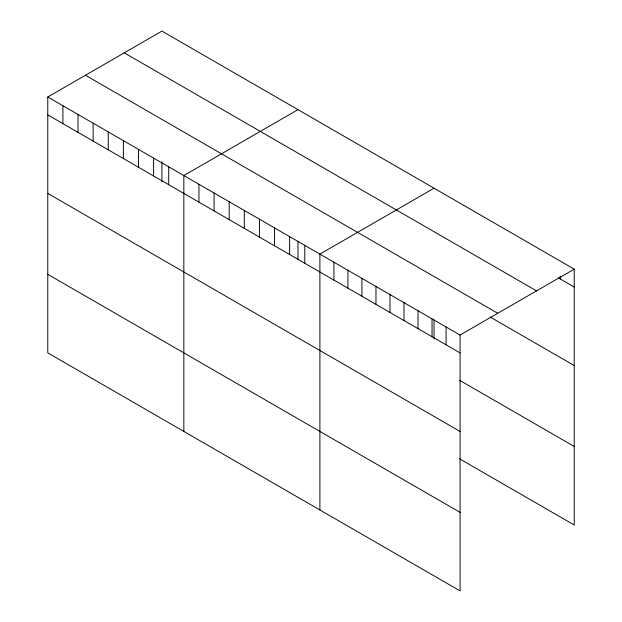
<?xml version="1.0" encoding="UTF-8"?>
<svg xmlns="http://www.w3.org/2000/svg" width="622" height="622" viewBox="0 0 622 622"><rect width="100%" height="100%" fill="white"/><g stroke="black" fill="none" stroke-linecap="round" stroke-linejoin="round"><path stroke-width="0.93" d="M47.777 97.001L460.078 335.04L460.078 590.9L47.777 352.861L47.777 97.001L161.922 31.1L574.223 269.139L574.223 524.999L459.604 458.826M297.985 109.651L183.84 175.552L183.84 431.411M434.039 188.202L319.895 254.103L319.895 509.97M460.078 335.04L574.223 269.139M558.556 277.972L574.223 287.022M124.252 52.847L536.553 290.886M85.447 75.254L497.748 313.294M490.113 316.995L574.223 365.557M47.777 114.883L460.078 352.923M459.604 380.291L574.223 446.464M47.777 193.419L460.078 431.45M47.777 274.325L460.078 512.365M560.204 276.106L560.204 278.928M446.06 326.947L446.06 344.829M434.039 319.84L434.039 338.881M432.041 318.853L432.041 336.735M418.023 310.759L418.023 328.641M404.005 302.665L404.005 320.548M389.986 294.571L389.986 312.454M375.968 286.478L375.968 304.36M361.95 278.384L361.95 296.266M347.931 270.29L347.931 288.173M333.913 262.196L333.913 280.079M304.78 245.379L304.78 263.262M297.985 241.289L297.985 259.374M289.658 236.648L289.658 254.53M274.543 227.924L274.543 245.807M259.428 219.193L259.428 237.075M244.306 210.469L244.306 228.344M229.191 201.738L229.191 219.62M214.069 193.007L214.069 210.889M198.954 184.283L198.954 202.166M168.718 166.828L168.718 184.711M161.922 161.782L161.922 181.772M153.603 158.097L153.603 175.979M138.481 149.366L138.481 167.248M123.366 140.642L123.366 158.524M108.251 131.911L108.251 149.793M93.129 123.187L93.129 141.07M78.014 114.456L78.014 132.338M62.9 105.732L62.9 123.607"/></g></svg>
